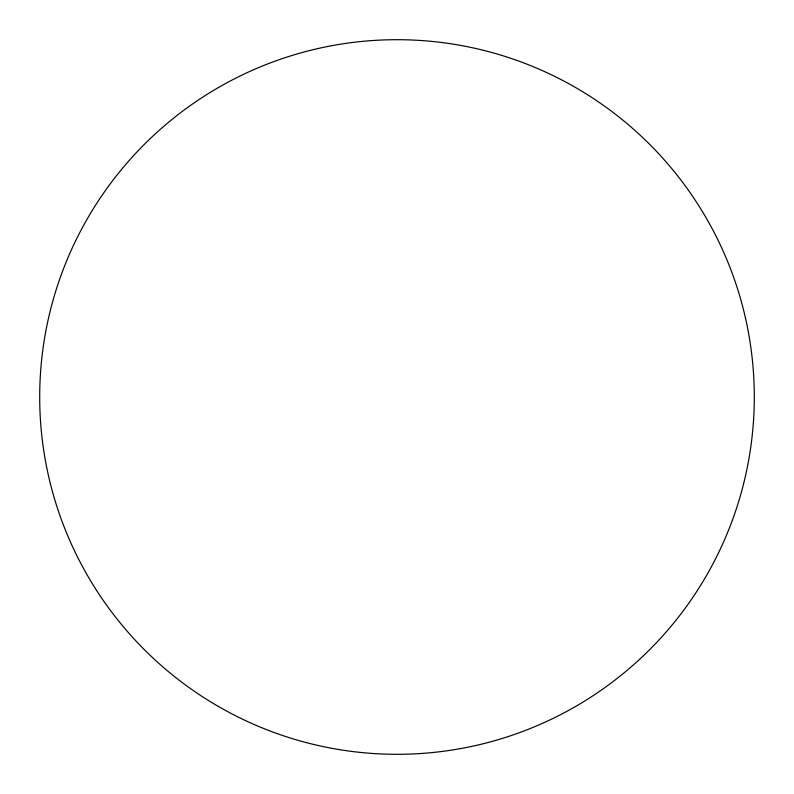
<?xml version="1.0" encoding="UTF-8"?>
<svg xmlns="http://www.w3.org/2000/svg" width="794" height="794" viewBox="0 0 794 794"><rect width="100%" height="100%" fill="white"/><g stroke="black" fill="none" stroke-linecap="round" stroke-linejoin="round"><path stroke-width="1.19" d="M218.35 706.432A357.3 357.3 0 0 0 754.3 397A357.3 357.3 0 0 0 218.35 87.568A357.3 357.3 0 0 0 218.35 706.432"/></g></svg>
